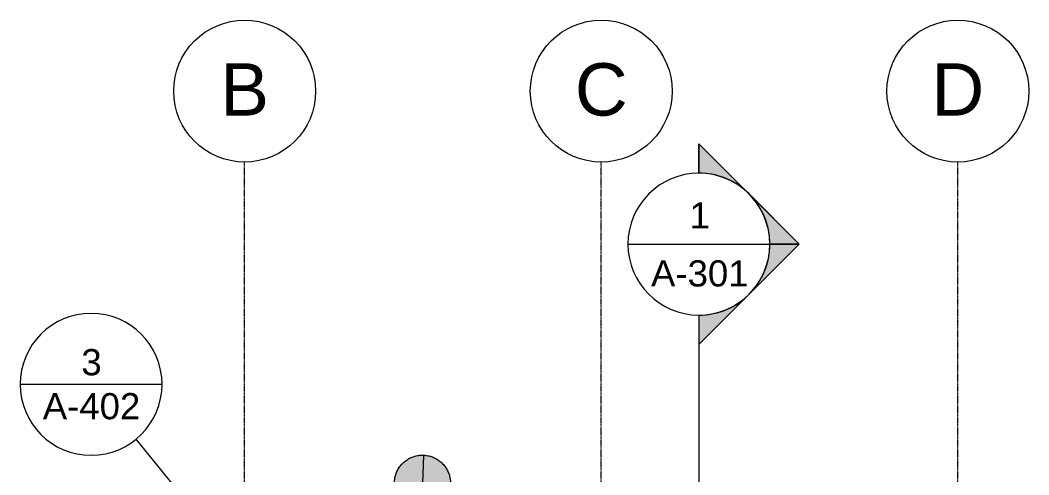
# Model space of a CAD drawing. Header units: inches. Extents: x -54868 to -186, y -265 to 853.
# Drawn here: x -17079 to -16396, y 437 to 745 of the extents above; entities that cross this region are included whole.
import ezdxf

# ---------------------------------------------------------------- set-up
doc = ezdxf.new("R2010")
doc.units = ezdxf.units.IN
doc.header["$MEASUREMENT"] = 0
doc.linetypes.add('Grid Line 1_2_', pattern=[0.875, 0.5, -0.125, 0.125, -0.125])
for name, color, linetype, lineweight in [('A-ANNO-SYMB', 150, 'Continuous', 9), ('A-GENM', 13, 'Continuous', 9), ('G-ANNO-SYMB', 111, 'Continuous', 9), ('S-GRID', 1, 'Continuous', 9), ('S-GRID-IDEN', 1, 'Continuous', 9)]:
    doc.layers.add(name, color=color, linetype=linetype, lineweight=lineweight)
doc.styles.add('Arial_1', font='arial.ttf', dxfattribs={"height": 35.407186})
doc.styles.add('Arial_2', font='arial.ttf', dxfattribs={"height": 17.703593})

# ---------------------------------------------------------------- blocks, each defined once
blk = doc.blocks.new('turbine vent - turbine vent-625927-Section 1')
at = {"layer": 'A-GENM'}
for points in [[(21275.3, 416.17), (21277.16, 417.69), (21279.21, 420), (21280.81, 422.49), (21282.03, 425.32), (21282.73, 427.95), (21283.06, 430.65), (21282.95, 433.62), (21282.37, 436.55), (21281.34, 439.36), (21279.73, 442.17), (21278.06, 444.3), (21275.87, 446.33), (21272.92, 448.22), (21270.69, 449.25), (21268.39, 449.89), (21266.5, 450.25), (21264.31, 450.41), (21261.97, 450.28), (21259.61, 449.88), (21258.32, 449.52), (21256.16, 448.71), (21253.25, 447.02), (21251.21, 445.42), (21249.18, 443.23), (21247.45, 440.61), (21246.26, 438.05), (21245.45, 435.19), (21245.09, 432.23), (21245.2, 429.25), (21245.78, 426.32), (21246.86, 423.41), (21248.26, 420.91), (21250.42, 418.27), (21251.71, 417.17), (21252.29, 417.14), (21252.82, 417.19), (21253.44, 417.17), (21254.8, 417.04), (21256.56, 417.05), (21257.87, 416.85), (21258.54, 416.9), (21262.8, 416.69), (21264.64, 416.61), (21265.78, 416.58), (21266.82, 416.6), (21268.56, 416.51), (21269.57, 416.39), (21270.71, 416.42), (21273.32, 416.33), (21274.51, 416.25), (21275.01, 416.18), (21275.3, 416.23)], [(21267.46, 450.11), (21266.63, 450.24), (21267.39, 450.11)], [(21262.29, 388.54), (21263.44, 416.7), (21262.8, 416.69), (21259.47, 416.84), (21258.54, 416.9), (21257.67, 416.87), (21256.22, 417.04), (21251.61, 417.09), (21247.3, 389.16), (21261.48, 388.57)], [(21277.27, 387.91), (21275.22, 416.19), (21274.62, 416.21), (21273.99, 416.33), (21271.66, 416.34), (21270.21, 416.44), (21269.14, 416.42), (21266.17, 416.61), (21265.22, 416.56), (21263.46, 416.61), (21262.29, 388.54), (21277.05, 387.92)]]:
    blk.add_hatch(color=256, dxfattribs=at).paths.add_polyline_path(points, flags=0)
for p, q in [((21264.87, 450.42), (21263.8, 424.92)), ((21251.62, 417.52), (21247.3, 389.16)), ((21277.27, 387.91), (21275.33, 416.54))]:
    blk.add_line(p, q, dxfattribs=at)
at = {"layer": 'A-GENM', "flags": 128}
for points in [[(21252.29, 416.54), (21252.1, 416.68), (21251.52, 417.17), (21250.96, 417.69), (21250.42, 418.22), (21249.91, 418.78), (21249.41, 419.35), (21248.94, 419.95), (21248.49, 420.57), (21248.07, 421.2), (21247.67, 421.85), (21247.3, 422.51), (21246.96, 423.19), (21246.64, 423.88), (21246.35, 424.58), (21246.09, 425.29), (21245.86, 426.02), (21245.66, 426.75), (21245.49, 427.49), (21245.35, 428.24), (21245.23, 428.99), (21245.15, 429.74), (21245.1, 430.5), (21245.08, 431.26), (21245.08, 432.02), (21245.12, 432.78), (21245.19, 433.54), (21245.29, 434.29), (21245.42, 435.04), (21245.58, 435.78), (21245.77, 436.52), (21245.99, 437.25), (21246.23, 437.97), (21246.51, 438.67), (21246.81, 439.37), (21247.14, 440.06), (21247.5, 440.73), (21247.89, 441.38), (21248.3, 442.02), (21248.73, 442.64), (21249.19, 443.25), (21249.68, 443.83), (21250.18, 444.4), (21250.71, 444.94), (21251.26, 445.47), (21251.84, 445.97), (21252.43, 446.45), (21253.04, 446.9), (21253.66, 447.33), (21254.31, 447.73), (21254.97, 448.11), (21255.64, 448.46), (21256.33, 448.79), (21257.03, 449.08), (21257.74, 449.35), (21258.46, 449.59), (21259.19, 449.8), (21259.93, 449.98), (21260.67, 450.13), (21261.42, 450.25), (21262.18, 450.34), (21262.94, 450.4), (21263.7, 450.43), (21264.46, 450.43), (21264.87, 450.42)], [(21264.87, 450.42), (21265.62, 450.37), (21266.38, 450.3), (21267.13, 450.19), (21267.88, 450.05), (21268.62, 449.88), (21269.36, 449.69), (21270.08, 449.46), (21270.8, 449.21), (21271.5, 448.92), (21272.2, 448.61), (21272.88, 448.27), (21273.54, 447.91), (21274.19, 447.52), (21274.83, 447.1), (21275.45, 446.66), (21276.05, 446.19), (21276.63, 445.7), (21277.19, 445.19), (21277.73, 444.65), (21278.24, 444.09), (21278.74, 443.52), (21279.21, 442.92), (21279.66, 442.31), (21280.08, 441.68), (21280.48, 441.03), (21280.85, 440.36), (21281.19, 439.69), (21281.51, 439), (21281.79, 438.29), (21282.05, 437.58), (21282.29, 436.85), (21282.49, 436.12), (21282.66, 435.38), (21282.8, 434.63), (21282.92, 433.88), (21283, 433.13), (21283.05, 432.37), (21283.07, 431.61), (21283.07, 430.85), (21283.03, 430.09), (21282.96, 429.33), (21282.86, 428.58), (21282.73, 427.83), (21282.57, 427.09), (21282.38, 426.35), (21282.16, 425.62), (21281.92, 424.91), (21281.64, 424.2), (21281.34, 423.5), (21281.01, 422.82), (21280.65, 422.15), (21280.26, 421.49), (21279.85, 420.85), (21279.42, 420.23), (21278.96, 419.62), (21278.47, 419.04), (21277.97, 418.47), (21277.44, 417.93), (21276.89, 417.4), (21276.31, 416.9), (21275.72, 416.43), (21275.11, 415.97), (21274.49, 415.54)]]:
    blk.add_lwpolyline(points, dxfattribs=at)
blk = doc.blocks.new('Grid - Grid Head - Circle-14747-Section 1')
at = {"layer": 'S-GRID-IDEN'}
blk.add_circle((21143.8, 696.66), 48, dxfattribs=at)
blk = doc.blocks.new('Section - Section Head - Filled-1526-Section 1')
at = {"layer": 'G-ANNO-SYMB'}
h = blk.add_hatch(color=256, dxfattribs=at)
edge = h.paths.add_edge_path(flags=0)
edge.add_arc((22310.53, 593.16), 48.06, 47.9216, 90)
edge.add_line((22310.53, 641.22), (22310.53, 661.04))
edge.add_line((22310.53, 661.04), (22342.74, 628.83))
h = blk.add_hatch(color=256, dxfattribs=at)
edge = h.paths.add_edge_path(flags=0)
edge.add_line((22344.47, 627.1), (22378.41, 593.16))
edge.add_line((22378.41, 593.16), (22358.53, 593.16))
edge.add_arc((22310.53, 593.16), 48, 360, 405)
h = blk.add_hatch(color=256, dxfattribs=at)
edge = h.paths.add_edge_path(flags=0)
edge.add_arc((22310.53, 593.16), 48, 315, 360)
edge.add_line((22358.53, 593.16), (22378.41, 593.16))
edge.add_line((22378.41, 593.16), (22344.47, 559.22))
h = blk.add_hatch(color=256, dxfattribs=at)
edge = h.paths.add_edge_path(flags=0)
edge.add_line((22342.74, 557.48), (22310.53, 525.27))
edge.add_line((22310.53, 525.27), (22310.53, 545.09))
edge.add_arc((22310.53, 593.16), 48.06, 270, 312.0784)
for p, q in [((22378.41, 593.16), (22310.53, 661.04)), ((22310.53, 641.16), (22310.53, 661.04)), ((22342.74, 628.83), (22310.53, 661.04)), ((22310.53, 661.04), (22310.53, 641.22)), ((22378.41, 593.16), (22344.47, 627.1)), ((22378.41, 593.16), (22310.53, 525.27)), ((22344.47, 559.22), (22378.41, 593.16)), ((22358.53, 593.16), (22378.41, 593.16)), ((22378.41, 593.16), (22358.53, 593.16)), ((22310.53, 525.27), (22342.74, 557.48)), ((22310.53, 545.16), (22310.53, 525.27)), ((22310.53, 545.09), (22310.53, 525.27))]:
    blk.add_line(p, q, dxfattribs=at)
for radius, start, end in [(48, 90, 270), (48.06, 47.9216, 90), (48, 270, 90), (48, 360, 45), (48, 315, 360), (48.06, 270, 312.0784)]:
    blk.add_arc((22310.53, 593.16), radius, start, end, dxfattribs=at)
blk = doc.blocks.new('Section - Callout Head-19020-Section 1')
at = {"layer": 'A-ANNO-SYMB'}
blk.add_line((22474.62, 462.29), (22570.62, 462.29), dxfattribs=at)
for start, end in [(0, 180), (180, 360)]:
    blk.add_arc((22522.62, 462.29), 48, start, end, dxfattribs=at)

msp = doc.modelspace()

# ---------------------------------------------------------------- linework, layer by layer
at = {"layer": 'A-ANNO-SYMB'}
msp.add_line((-16969.17565, 422.93299), (-17000.45103, 461.18963), dxfattribs=at)
at = {"layer": 'G-ANNO-SYMB'}
for p, q in [((-16667.66699, 593.15708), (-16571.66699, 593.15708)), ((-16619.66699, 545.15708), (-16619.66699, -54.81697))]:
    msp.add_line(p, q, dxfattribs=at)
at = {"layer": 'S-GRID', "linetype": 'Grid Line 1_2_'}
for p, q in [((-16926.95888, -132), (-16926.95888, 648.65882)), ((-16685.70888, -132), (-16685.70888, 648.65882)), ((-16444.45888, -132), (-16444.45888, 648.65882))]:
    msp.add_line(p, q, dxfattribs=at)

# ---------------------------------------------------------------- block references
at = {"layer": 'A-ANNO-SYMB'}
msp.add_blockref('Section - Callout Head-19020-Section 1', (-39553.45299, 36.05938), dxfattribs=at)
at = {"layer": 'A-GENM'}
msp.add_blockref('turbine vent - turbine vent-625927-Section 1', (-38070.76169, 0), dxfattribs=at)
at = {"layer": 'G-ANNO-SYMB'}
msp.add_blockref('Section - Section Head - Filled-1526-Section 1', (-38930.19801, 0), dxfattribs=at)
at = {"layer": 'S-GRID-IDEN'}
for p in [(-38070.76169, 0), (-37829.51169, 0), (-37588.26169, 0)]:
    msp.add_blockref('Grid - Grid Head - Circle-14747-Section 1', p, dxfattribs=at)

# ---------------------------------------------------------------- texts
at = {"layer": 'A-ANNO-SYMB', "attachment_point": 2, "line_spacing_factor": 0.938532, "style": 'Arial_2'}
for s, insert, char_height, width in [('3', (-17030.55476, 522.16933), 17.70359, 16.416), ('A-402', (-17030.55476, 492.4046), 17.703593, 78.624)]:
    msp.add_mtext(s, dxfattribs=dict(at, insert=insert, char_height=char_height, width=width))
at = {"layer": 'G-ANNO-SYMB', "attachment_point": 2, "line_spacing_factor": 0.938532, "style": 'Arial_2'}
for s, insert, char_height, width in [('1', (-16619.05225, 621.49532), 17.70359, 16.416), ('A-301', (-16619.05225, 582.22284), 17.703593, 78.624)]:
    msp.add_mtext(s, dxfattribs=dict(at, insert=insert, char_height=char_height, width=width))

# ---------------------------------------------------------------- next in the draw order: texts
at = {"layer": 'S-GRID-IDEN', "char_height": 35.40719, "attachment_point": 2, "line_spacing_factor": 0.938532, "style": 'Arial_1', "bg_fill": 3, "box_fill_scale": 1.25, "bg_fill_color": 0, "bg_fill_transparency": 0}
for s, insert, width in [('B', (-16926.9681, 715.53256), 39.312), ('C', (-16685.7181, 715.53256), 42.336), ('D', (-16444.4681, 715.53256), 42.336)]:
    msp.add_mtext(s, dxfattribs=dict(at, insert=insert, width=width))

doc.saveas('drawing.dxf')
